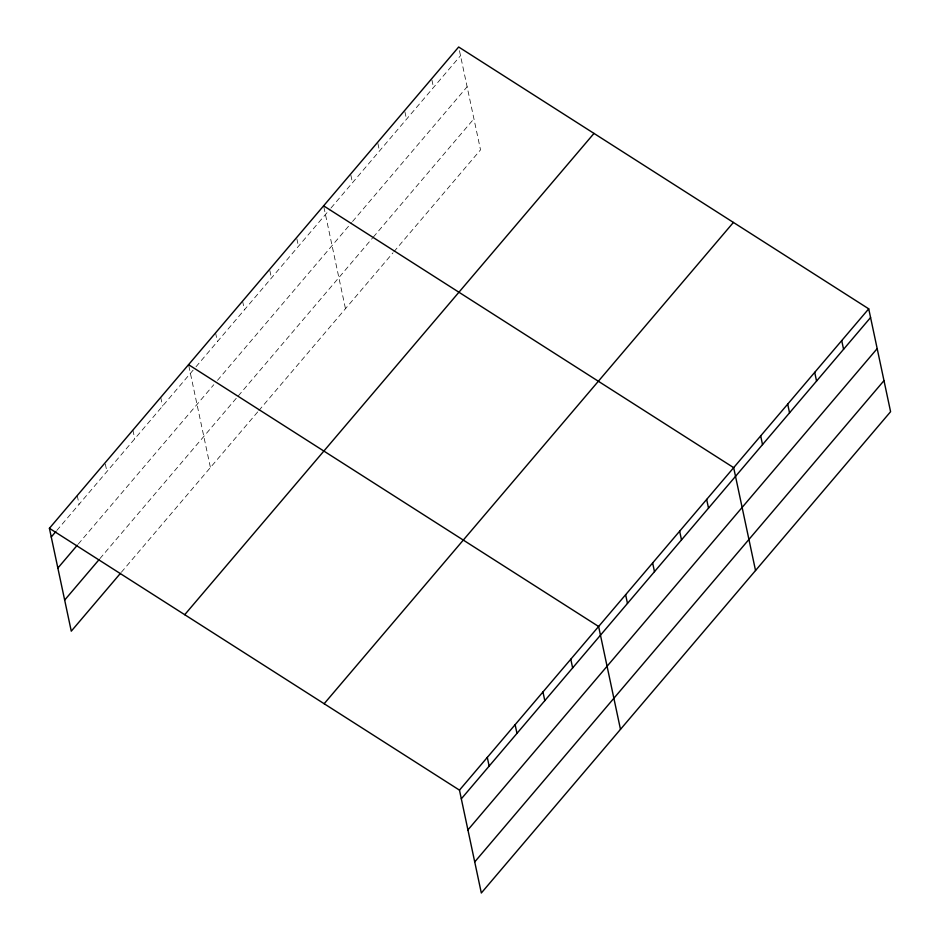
<?xml version="1.0" encoding="UTF-8"?>
<svg xmlns="http://www.w3.org/2000/svg" width="940" height="940" viewBox="0 0 940 940"><rect width="100%" height="100%" fill="white"/><g stroke="black" fill="none" stroke-linecap="round" stroke-linejoin="round"><path stroke-width="0.7" stroke-dasharray="4.7 3.53" d="M56.823 530.454L195.062 367.881M195.99 366.776L330.116 209.044M331.045 207.952L460.518 55.695M78.267 544.072L213.78 384.719M217.504 380.336L351.63 222.604M352.559 221.499L467.121 86.774M99.91 558.63L237.35 397.009M238.278 395.916L372.404 238.184M373.333 237.091L473.924 118.793M121.366 572.26L257.924 411.661M258.853 410.569L392.979 252.837M393.907 251.732L480.528 149.871L458.931 48.246M431.918 80.006L433.505 87.467M404.905 111.778L406.491 119.227M377.892 143.538L379.478 150.988M350.89 175.31L352.465 182.76M323.877 207.07L345.474 308.696M296.864 238.842L298.45 246.292M269.851 270.603L271.437 278.052M242.579 301.129L244.424 309.824M215.566 332.889L217.41 341.584M188.822 365.895L210.419 467.521M160.728 397.385L162.573 406.08M132.893 430.109L134.737 438.815M105.327 464.09L106.913 471.539M77.233 495.568L79.078 504.263"/><path stroke-width="1.41" d="M49.409 528.303L458.673 47L868.725 308.837L890.591 411.697L481.327 893L459.472 790.129L49.409 528.303L71.275 631.163L120.438 573.341M51.253 536.999L55.895 531.535M57.857 568.066L77.338 545.165M64.66 600.084L98.994 559.723M184.722 614.701L593.986 133.41M324.147 703.731L733.411 222.428M459.472 790.129L868.725 308.837M461.317 798.824L870.581 317.532M467.92 829.903L877.184 348.611M474.724 861.921L883.988 380.63M323.607 205.825L733.67 467.662L755.537 570.533M188.552 364.661L598.615 626.486L620.482 729.358M841.723 340.597L843.568 349.292M814.71 372.369L816.555 381.064M787.697 404.13L789.541 412.825M760.683 435.902L762.528 444.596M706.657 499.434L708.513 508.129M679.655 531.194L681.5 539.889M652.642 562.954L654.487 571.661M625.629 594.726L627.474 603.421M570.792 659.222L572.636 667.917M542.956 691.946L544.801 700.641M515.132 724.681L516.976 733.376M487.296 757.405L489.141 766.1"/></g></svg>
